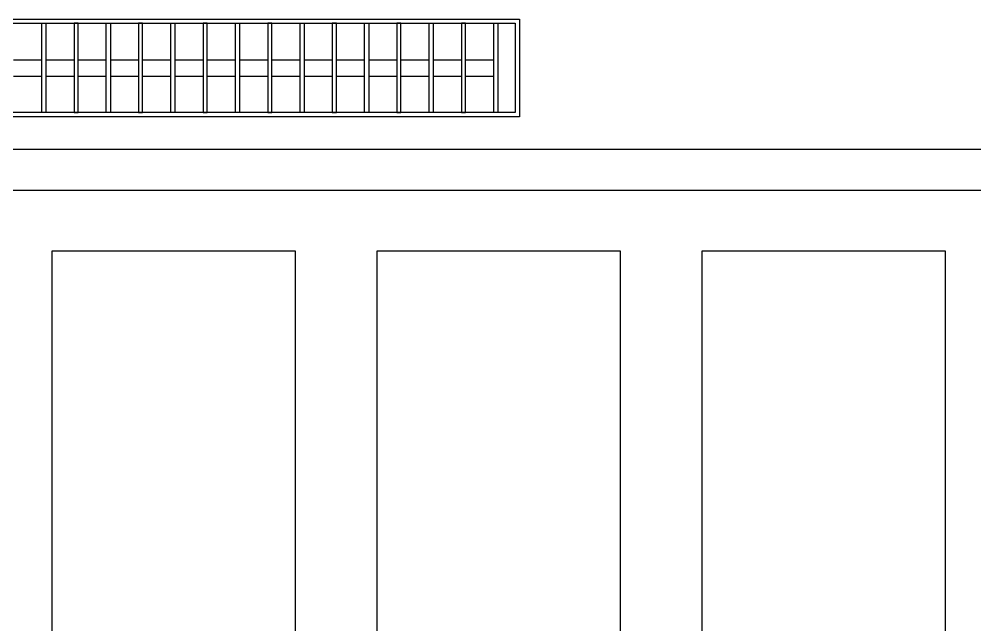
# Model space of a CAD drawing. Header units: millimetres. Extents: x -794334 to -714814, y -17806 to 22403.
# Drawn here: x -766271 to -765095, y -3256 to -2511 of the extents above; entities that cross this region are included whole.
import ezdxf
from ezdxf.xclip import XClip

# ---------------------------------------------------------------- set-up
doc = ezdxf.new("R2010")
doc.units = ezdxf.units.MM
doc.header["$XCLIPFRAME"] = 0
for name, color, linetype in [('000 - WIPEOUT', 250, 'Continuous'), ('001 - ASCESSORIES', 251, 'Continuous'), ('A04_TUBE SERIES', 2, 'Continuous'), ('A11_ALU.SOLID SHEET', 2, 'Continuous')]:
    doc.layers.add(name, color=color, linetype=linetype)

# ---------------------------------------------------------------- blocks, each defined once
blk = doc.blocks.new('*U1240')
at = {"color": 3}
for points in [[(-437.5, 2150), (437.5, 2150), (437.5, 1850), (-437.5, 1850)], [(-437.5, 1750), (437.5, 1750), (437.5, 1450), (-437.5, 1450)], [(-437.5, 1350), (437.5, 1350), (437.5, 1050), (-437.5, 1050)]]:
    blk.add_wipeout(points, dxfattribs=at).dxf.layer = '000 - WIPEOUT'
at = {"layer": 'A11_ALU.SOLID SHEET', "color": 0, "linetype": 'ByBlock'}
for points in [[(-437.5, 1850), (437.5, 1850), (437.5, 2150), (-437.5, 2150)], [(-437.5, 1450), (437.5, 1450), (437.5, 1750), (-437.5, 1750)], [(-437.5, 1050), (437.5, 1050), (437.5, 1350), (-437.5, 1350)]]:
    blk.add_lwpolyline(points, close=True, dxfattribs=at)
blk = doc.blocks.new('*U1630')
at = {"layer": 'A11_ALU.SOLID SHEET', "color": 0, "linetype": 'ByBlock', "rotation": 90}
blk.add_blockref('*U1240', (-19400, -6813), dxfattribs=at)
blk = doc.blocks.new('*U1450')
blk.add_attdef('EXTR.OVL-LENGTH_', (-25, -59.1), '', height=5)
blk.add_wipeout([(-25, -25), (25, 25), (25, 13422), (-25, 13472)]).dxf.layer = '000 - WIPEOUT'
at = {"layer": 'A04_TUBE SERIES', "color": 0}
blk.add_lwpolyline([(-25, -25), (25, 25), (25, 13422), (-25, 13472)], close=True, dxfattribs=at)
blk = doc.blocks.new('A$Ce4e27ef8')
at = {"layer": 'A04_TUBE SERIES', "color": 2, "rotation": 90}
blk.add_blockref('*U1450', (13472, 25), dxfattribs=at)
blk = doc.blocks.new('*U1623')
at = {"color": 1}
blk.add_wipeout([(625, -60), (-625, -60), (-625, 60), (625, 60)], dxfattribs=at).dxf.layer = '000 - WIPEOUT'
at = {"layer": '001 - ASCESSORIES', "color": 0}
blk.add_lwpolyline([(625, -60), (-625, -60), (-625, 60), (625, 60)], close=True, dxfattribs=at)
at = {"layer": '001 - ASCESSORIES'}
for points in [[(620, -55), (-620, -55), (-620, 55), (620, 55)], [(42.2, -55), (37.2, -55), (37.2, 55), (42.2, 55)], [(77, -55), (82, -55), (82, 55), (77, 55)], [(121.7, -55), (116.7, -55), (116.7, 55), (121.7, 55)], [(156.4, -55), (161.4, -55), (161.4, 55), (156.4, 55)], [(201.2, -55), (196.2, -55), (196.2, 55), (201.2, 55)], [(235.9, -55), (240.9, -55), (240.9, 55), (235.9, 55)], [(280.6, -55), (275.6, -55), (275.6, 55), (280.6, 55)], [(315.4, -55), (320.4, -55), (320.4, 55), (315.4, 55)], [(360.1, -55), (355.1, -55), (355.1, 55), (360.1, 55)], [(394.8, -55), (399.8, -55), (399.8, 55), (394.8, 55)], [(439.6, -55), (434.6, -55), (434.6, 55), (439.6, 55)], [(474.3, -55), (479.3, -55), (479.3, 55), (474.3, 55)], [(519, -55), (514, -55), (514, 55), (519, 55)], [(553.8, -55), (558.8, -55), (558.8, 55), (553.8, 55)], [(598.5, -55), (593.5, -55), (593.5, 55), (598.5, 55)]]:
    blk.add_lwpolyline(points, close=True, dxfattribs=at)
for points in [[(2.5, 10), (37.2, 10)], [(42.2, 10), (77, 10)], [(82, 10), (116.7, 10)], [(121.7, 10), (156.4, 10)], [(161.4, 10), (196.2, 10)], [(201.2, 10), (235.9, 10)], [(240.9, 10), (275.6, 10)], [(280.6, 10), (315.4, 10)], [(320.4, 10), (355.1, 10)], [(360.1, 10), (394.8, 10)], [(399.8, 10), (434.6, 10)], [(439.6, 10), (474.3, 10)], [(479.3, 10), (514, 10)], [(519, 10), (553.8, 10)], [(558.8, 10), (593.5, 10)], [(2.5, -10), (37.2, -10)], [(42.2, -10), (77, -10)], [(82, -10), (116.7, -10)], [(121.7, -10), (156.4, -10)], [(161.4, -10), (196.2, -10)], [(201.2, -10), (235.9, -10)], [(240.9, -10), (275.6, -10)], [(280.6, -10), (315.4, -10)], [(320.4, -10), (355.1, -10)], [(360.1, -10), (394.8, -10)], [(399.8, -10), (434.6, -10)], [(439.6, -10), (474.3, -10)], [(479.3, -10), (514, -10)], [(519, -10), (553.8, -10)], [(558.8, -10), (593.5, -10)]]:
    blk.add_lwpolyline(points, dxfattribs=at)
blk = doc.blocks.new('*U1629')
at = {"layer": 'A11_ALU.SOLID SHEET'}
blk.add_blockref('A$Ce4e27ef8', (-23950, -6300.5), dxfattribs=at)
blk.add_blockref('*U1623', (-21599.5, -6150))

msp = doc.modelspace()

# ---------------------------------------------------------------- block references
at = {"layer": 'A11_ALU.SOLID SHEET'}
ref = msp.add_blockref('*U1630', (-744681.2, 3579), dxfattribs=at)
XClip(ref).set_block_clipping_path([(-45802.4668593339, -9620.0029952967), (23702.8690583039, 10334.9999958097)])

# ---------------------------------------------------------------- next in the draw order: block references
ref = msp.add_blockref('*U1629', (-744681.2, 3579))
XClip(ref).set_block_clipping_path([(-45802.4668593339, -9620.0029952967), (23702.8690583039, 10334.9999958097)])

doc.saveas('drawing.dxf')
